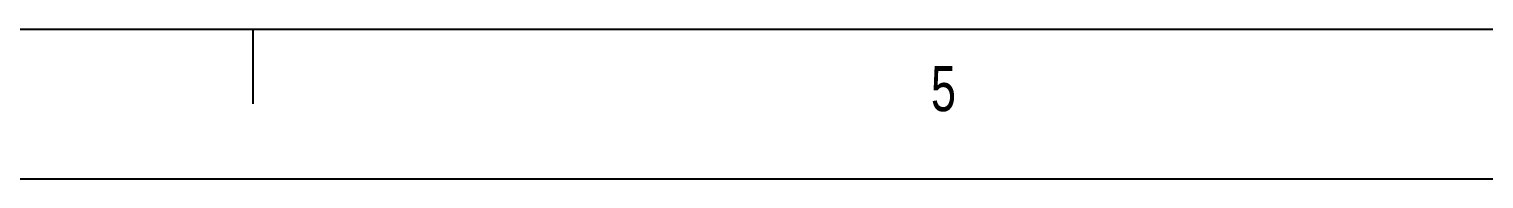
# Model space of a CAD drawing. Header units: millimetres. Extents: x 0 to 594, y 0 to 420.
# Drawn here: x 103.2 to 200.1, y 0 to 10 of the extents above; entities that cross this region are included whole.
import ezdxf

# ---------------------------------------------------------------- set-up
doc = ezdxf.new("R2010")
doc.units = ezdxf.units.MM
for name, color, linetype in [('COTAS', 1, 'Continuous'), ('FORMATO', 1, 'Continuous'), ('TEXTO', 5, 'Continuous')]:
    doc.layers.add(name, color=color, linetype=linetype)
doc.styles.add('SLDTEXTSTYLE0', font='TXT', dxfattribs={"width": 0.75})

msp = doc.modelspace()

# ---------------------------------------------------------------- linework, layer by layer
at = {"layer": 'COTAS'}
msp.add_line((0, 0), (594, 0), dxfattribs=at)
msp.add_line((0, 0), (594, 0), dxfattribs=at)
at = {"layer": 'FORMATO'}
for p, q in [((25, 10), (584, 10)), ((118.16667, 5), (118.16667, 10)), ((0, 0), (594, 0))]:
    msp.add_line(p, q, dxfattribs=at)

# ---------------------------------------------------------------- texts
at = {"layer": 'TEXTO', "insert": (163.28972, 7.52469), "char_height": 3, "attachment_point": 1, "style": 'SLDTEXTSTYLE0'}
msp.add_mtext('5', dxfattribs=at)

doc.saveas('drawing.dxf')
